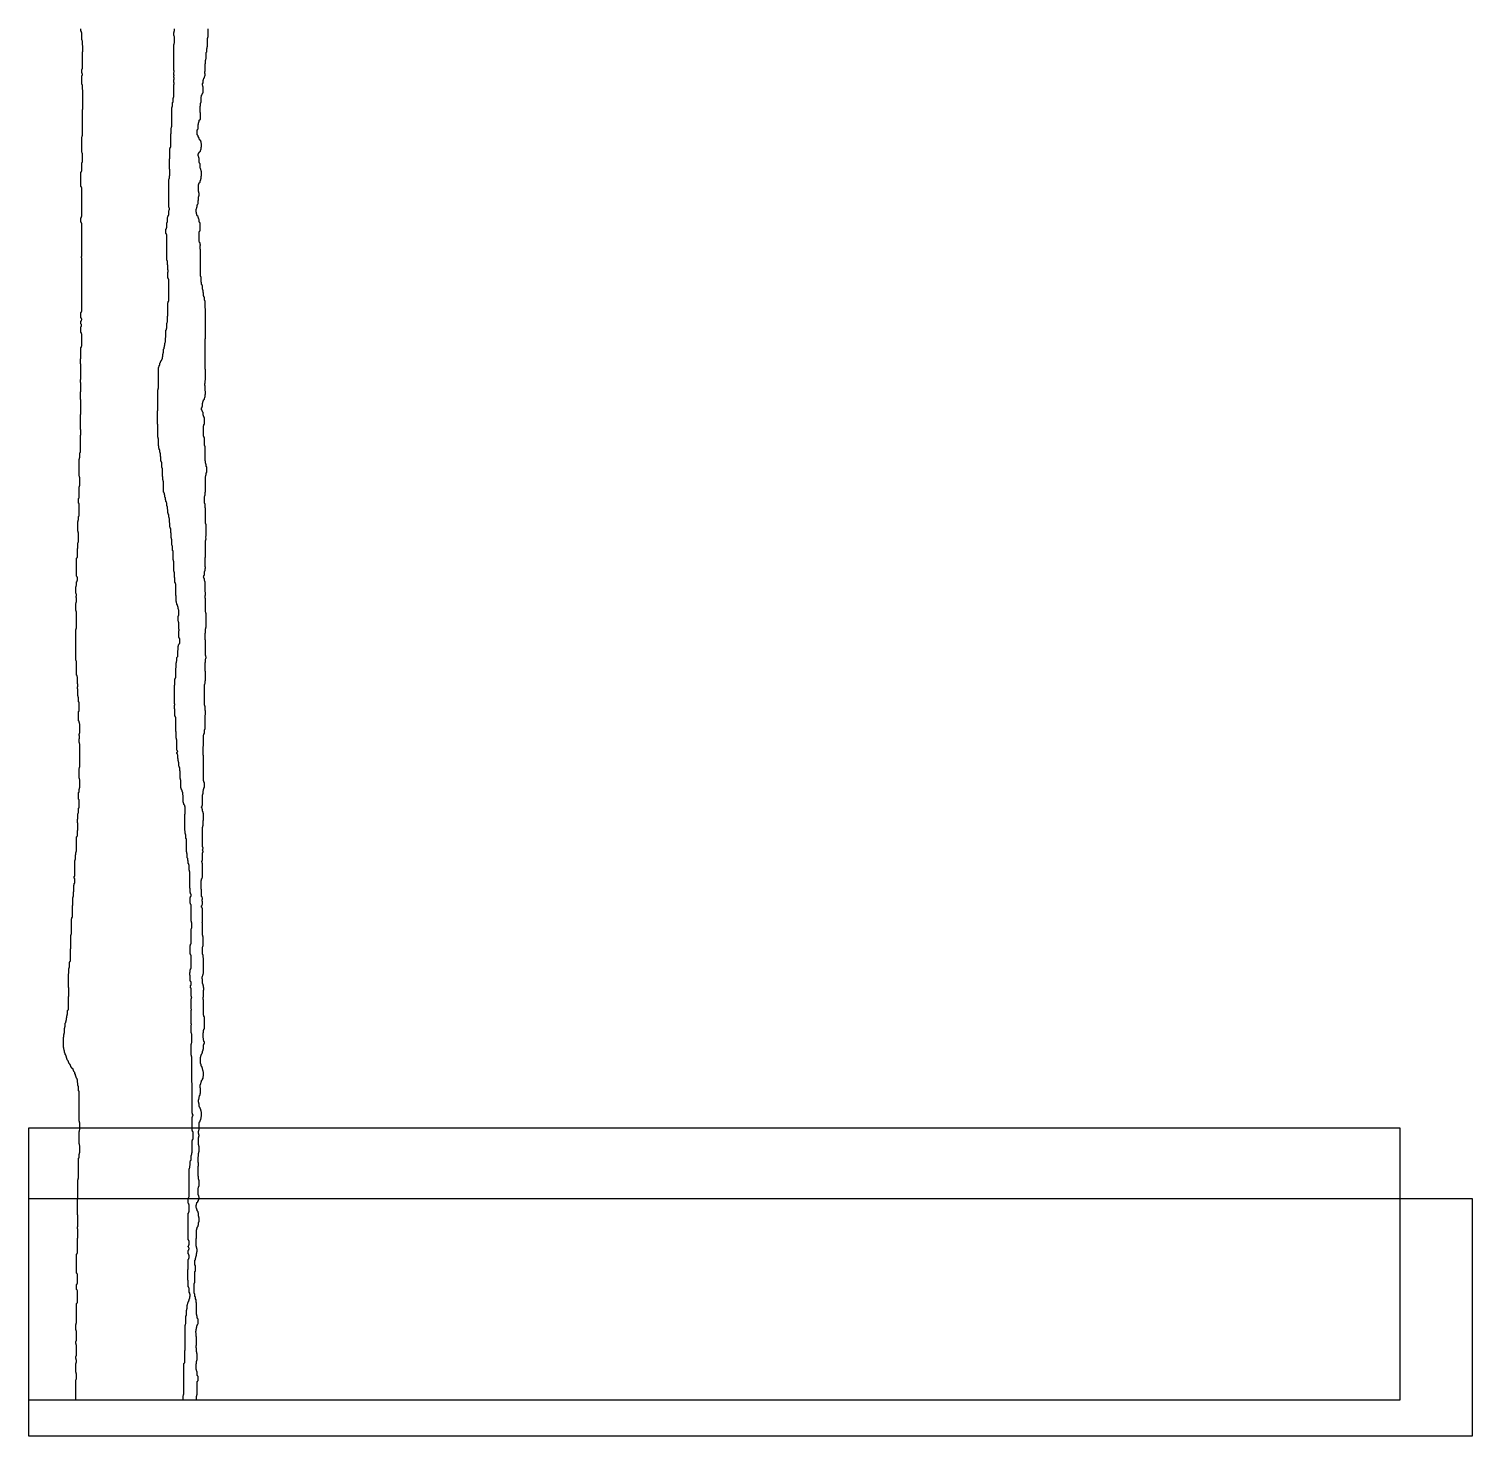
# Model space of a CAD drawing. Header units: metres. Extents: x -303 to 3381, y -92 to 3499.
import ezdxf

# ---------------------------------------------------------------- set-up
doc = ezdxf.new("R2010")
doc.units = ezdxf.units.M
for name, color, linetype in [('Curve_Exist', 63, 'Continuous'), ('CuttingCurve_A', 10, 'Continuous'), ('CuttingCurve_B', 30, 'Continuous')]:
    doc.layers.add(name, color=color, linetype=linetype)
picture_1 = doc.add_image_def('image1.jpg', size_in_pixel=(3684.210526, 606))
picture_2 = doc.add_image_def('image2.png', size_in_pixel=(3500, 695))

msp = doc.modelspace()

# ---------------------------------------------------------------- linework, layer by layer
at = {"layer": 'Curve_Exist'}
for points in [[(-183, 0), (-183, 51), (-182, 52), (-182, 53), (-181, 54), (-181, 67), (-182, 68), (-182, 70), (-183, 71), (-183, 93), (-182, 94), (-182, 96), (-181, 97), (-181, 102), (-182, 103), (-182, 105), (-183, 106), (-183, 111), (-182, 112), (-182, 113), (-181, 114), (-181, 140), (-182, 141), (-182, 143), (-183, 144), (-183, 149), (-182, 150), (-182, 151), (-181, 152), (-181, 176), (-182, 177), (-182, 178), (-183, 179), (-183, 193), (-182, 194), (-182, 196), (-181, 197), (-181, 246), (-180, 247), (-180, 248), (-179, 249), (-179, 279), (-180, 280), (-180, 281), (-181, 282), (-181, 295), (-180, 296), (-180, 297), (-179, 298), (-179, 321), (-180, 322), (-180, 323), (-181, 324), (-181, 372), (-180, 373), (-180, 375), (-179, 376), (-179, 413), (-178, 414), (-178, 436), (-179, 437), (-179, 442), (-178, 443), (-178, 472), (-179, 473), (-179, 513), (-178, 514), (-178, 562), (-177, 563), (-177, 565), (-176, 566), (-176, 617), (-175, 618), (-175, 627), (-174, 628), (-174, 631), (-173, 632), (-173, 649), (-174, 650), (-174, 653), (-175, 654), (-175, 685), (-174, 686), (-174, 689), (-173, 690), (-173, 707), (-174, 708), (-174, 711), (-175, 712), (-175, 788), (-176, 789), (-176, 800), (-177, 801), (-177, 802), (-178, 803), (-178, 809), (-179, 810), (-179, 817), (-180, 818), (-180, 820), (-181, 821), (-181, 822), (-182, 823), (-182, 825), (-183, 826), (-183, 827), (-184, 828), (-184, 831), (-186, 833), (-186, 836), (-188, 838), (-188, 839), (-189, 840), (-189, 842), (-190, 843), (-190, 844), (-193, 847), (-193, 848), (-196, 851), (-196, 852), (-197, 853), (-197, 855), (-198, 856), (-198, 857), (-201, 860), (-201, 861), (-202, 862), (-202, 864), (-203, 865), (-203, 866), (-205, 868), (-205, 870), (-206, 871), (-206, 872), (-207, 873), (-207, 876), (-208, 877), (-208, 878), (-209, 879), (-209, 881), (-210, 882), (-210, 884), (-211, 885), (-211, 886), (-212, 887), (-212, 891), (-213, 892), (-213, 894), (-214, 895), (-214, 899), (-215, 900), (-215, 926), (-214, 927), (-214, 933), (-213, 934), (-213, 936), (-212, 937), (-212, 949), (-211, 950), (-211, 952), (-210, 953), (-210, 962), (-209, 963), (-209, 966), (-208, 967), (-208, 969), (-207, 970), (-207, 975), (-206, 976), (-206, 980), (-205, 981), (-205, 984), (-204, 985), (-204, 994), (-203, 995), (-203, 996), (-202, 997), (-202, 1030), (-201, 1031), (-201, 1052), (-202, 1053), (-202, 1088), (-201, 1089), (-201, 1101), (-200, 1102), (-200, 1104), (-199, 1105), (-199, 1117), (-198, 1118), (-198, 1119), (-197, 1120), (-197, 1151), (-196, 1152), (-196, 1186), (-195, 1187), (-195, 1189), (-194, 1190), (-194, 1228), (-193, 1229), (-193, 1231), (-192, 1232), (-192, 1262), (-191, 1263), (-191, 1282), (-190, 1283), (-190, 1285), (-189, 1286), (-189, 1297), (-188, 1298), (-188, 1314), (-187, 1315), (-187, 1318), (-186, 1319), (-186, 1331), (-187, 1332), (-187, 1336), (-186, 1337), (-186, 1377), (-185, 1378), (-185, 1379), (-184, 1380), (-184, 1391), (-183, 1392), (-183, 1397), (-182, 1398), (-182, 1400), (-181, 1401), (-181, 1437), (-180, 1438), (-180, 1439), (-179, 1440), (-179, 1453), (-178, 1454), (-178, 1472), (-179, 1473), (-179, 1482), (-178, 1483), (-178, 1496), (-177, 1497), (-177, 1498), (-176, 1499), (-176, 1510), (-175, 1511), (-175, 1532), (-176, 1533), (-176, 1550), (-175, 1551), (-175, 1559), (-174, 1560), (-174, 1562), (-173, 1563), (-173, 1583), (-174, 1584), (-174, 1586), (-175, 1587), (-175, 1612), (-174, 1613), (-174, 1615), (-173, 1616), (-173, 1674), (-174, 1675), (-174, 1677), (-175, 1678), (-175, 1687), (-174, 1688), (-174, 1695), (-175, 1696), (-175, 1699), (-174, 1700), (-174, 1702), (-173, 1703), (-173, 1725), (-174, 1726), (-174, 1728), (-175, 1729), (-175, 1732), (-176, 1733), (-176, 1757), (-175, 1758), (-175, 1781), (-176, 1782), (-176, 1793), (-177, 1794), (-177, 1796), (-178, 1797), (-178, 1814), (-179, 1815), (-179, 1820), (-178, 1821), (-178, 1827), (-179, 1828), (-179, 1845), (-180, 1846), (-180, 1849), (-181, 1850), (-181, 1885), (-182, 1886), (-182, 1887), (-183, 1888), (-183, 1966), (-182, 1967), (-182, 1969), (-181, 1970), (-181, 2011), (-182, 2012), (-182, 2014), (-183, 2015), (-183, 2033), (-182, 2034), (-182, 2036), (-181, 2037), (-181, 2047), (-182, 2048), (-182, 2051), (-181, 2052), (-181, 2056), (-182, 2057), (-182, 2058), (-183, 2059), (-183, 2075), (-182, 2076), (-182, 2078), (-181, 2079), (-181, 2088), (-180, 2089), (-180, 2091), (-179, 2092), (-179, 2099), (-180, 2100), (-180, 2101), (-181, 2102), (-181, 2148), (-180, 2149), (-180, 2150), (-179, 2151), (-179, 2173), (-178, 2174), (-178, 2187), (-177, 2188), (-177, 2189), (-176, 2190), (-176, 2213), (-177, 2214), (-177, 2216), (-178, 2217), (-178, 2242), (-177, 2243), (-177, 2245), (-176, 2246), (-176, 2255), (-175, 2256), (-175, 2288), (-176, 2289), (-176, 2301), (-175, 2302), (-175, 2330), (-174, 2331), (-174, 2333), (-173, 2334), (-173, 2354), (-174, 2355), (-174, 2357), (-175, 2358), (-175, 2401), (-174, 2402), (-174, 2404), (-173, 2405), (-173, 2417), (-171, 2419), (-171, 2462), (-170, 2463), (-170, 2476), (-171, 2477), (-171, 2515), (-170, 2516), (-170, 2552), (-171, 2553), (-171, 2573), (-170, 2574), (-170, 2596), (-171, 2597), (-171, 2604), (-170, 2605), (-170, 2643), (-171, 2644), (-171, 2657), (-170, 2658), (-170, 2686), (-169, 2687), (-169, 2689), (-168, 2690), (-168, 2720), (-169, 2721), (-169, 2723), (-170, 2724), (-170, 2739), (-169, 2740), (-169, 2745), (-170, 2746), (-170, 2753), (-169, 2754), (-169, 2756), (-168, 2757), (-168, 2758), (-169, 2759), (-169, 2761), (-170, 2762), (-170, 2775), (-169, 2776), (-169, 2778), (-168, 2779), (-168, 2914), (-169, 2915), (-169, 2918), (-168, 2919), (-168, 3002), (-169, 3003), (-169, 3005), (-170, 3006), (-170, 3017), (-169, 3018), (-169, 3020), (-168, 3021), (-168, 3093), (-169, 3094), (-169, 3096), (-170, 3097), (-170, 3133), (-169, 3134), (-169, 3136), (-168, 3137), (-168, 3157), (-167, 3158), (-167, 3159), (-166, 3160), (-166, 3181), (-167, 3182), (-167, 3183), (-168, 3184), (-168, 3223), (-167, 3224), (-167, 3226), (-166, 3227), (-166, 3293), (-165, 3294), (-165, 3343), (-166, 3344), (-166, 3355), (-167, 3356), (-167, 3357), (-168, 3358), (-168, 3379), (-167, 3380), (-167, 3381), (-166, 3382), (-166, 3383), (-167, 3384), (-167, 3386), (-168, 3387), (-168, 3395), (-167, 3396), (-167, 3397), (-166, 3398), (-166, 3440), (-165, 3441), (-165, 3456), (-166, 3457), (-166, 3468), (-167, 3469), (-167, 3470), (-168, 3471), (-168, 3489), (-169, 3490), (-169, 3492), (-170, 3493), (-170, 3499)], [(125, 0), (125, 10), (126, 11), (126, 13), (127, 14), (127, 47), (128, 48), (128, 49), (129, 50), (129, 60), (128, 61), (128, 62), (127, 63), (127, 72), (126, 73), (126, 74), (125, 75), (125, 77), (124, 78), (124, 92), (125, 93), (125, 99), (126, 100), (126, 102), (127, 103), (127, 118), (126, 119), (126, 122), (125, 123), (125, 132), (124, 133), (124, 139), (125, 140), (125, 161), (124, 162), (124, 171), (123, 172), (123, 176), (124, 177), (124, 181), (125, 182), (125, 185), (126, 186), (126, 189), (127, 190), (127, 192), (128, 193), (128, 194), (129, 195), (129, 206), (128, 207), (128, 208), (127, 209), (127, 214), (126, 215), (126, 217), (125, 218), (125, 248), (124, 249), (124, 256), (122, 258), (122, 263), (121, 264), (121, 270), (120, 271), (120, 272), (119, 273), (119, 297), (120, 298), (120, 299), (121, 300), (121, 328), (122, 329), (122, 343), (121, 344), (121, 357), (122, 358), (122, 362), (123, 363), (123, 365), (124, 366), (124, 368), (125, 369), (125, 374), (126, 375), (126, 378), (127, 379), (127, 385), (126, 386), (126, 388), (125, 389), (125, 392), (124, 393), (124, 412), (125, 413), (125, 434), (126, 435), (126, 438), (127, 439), (127, 441), (128, 442), (128, 443), (129, 444), (129, 446), (130, 447), (130, 453), (131, 454), (131, 455), (132, 456), (132, 465), (131, 466), (131, 468), (130, 469), (130, 477), (129, 478), (129, 480), (128, 481), (128, 482), (127, 483), (127, 485), (126, 486), (126, 488), (125, 489), (125, 490), (124, 491), (124, 497), (125, 498), (125, 501), (126, 502), (126, 504), (128, 506), (128, 507), (130, 509), (130, 511), (131, 512), (131, 513), (132, 514), (132, 518), (131, 519), (131, 521), (130, 522), (130, 523), (129, 524), (129, 541), (130, 542), (130, 544), (131, 545), (131, 546), (132, 547), (132, 560), (131, 561), (131, 563), (130, 564), (130, 570), (129, 571), (129, 597), (130, 598), (130, 605), (129, 606), (129, 621), (130, 622), (130, 630), (131, 631), (131, 633), (132, 634), (132, 647), (131, 648), (131, 650), (130, 651), (130, 670), (131, 671), (131, 673), (132, 674), (132, 676), (131, 677), (131, 679), (130, 680), (130, 686), (131, 687), (131, 689), (132, 690), (132, 708), (133, 709), (133, 710), (134, 711), (134, 713), (135, 714), (135, 715), (136, 716), (136, 718), (137, 719), (137, 723), (138, 724), (138, 735), (137, 736), (137, 738), (136, 739), (136, 741), (135, 742), (135, 743), (134, 744), (134, 746), (133, 747), (133, 748), (132, 749), (132, 756), (131, 757), (131, 759), (130, 760), (130, 766), (131, 767), (131, 769), (132, 770), (132, 774), (133, 775), (133, 777), (134, 778), (134, 782), (135, 783), (135, 796), (134, 797), (134, 804), (135, 805), (135, 806), (136, 807), (136, 809), (137, 810), (137, 812), (138, 813), (138, 815), (139, 816), (139, 817), (140, 818), (140, 819), (142, 821), (142, 826), (143, 827), (143, 837), (142, 838), (142, 840), (141, 841), (141, 843), (140, 844), (140, 847), (139, 848), (139, 850), (138, 851), (138, 852), (137, 853), (137, 856), (136, 857), (136, 858), (135, 859), (135, 875), (136, 876), (136, 878), (137, 879), (137, 881), (138, 882), (138, 883), (139, 884), (139, 886), (140, 887), (140, 890), (141, 891), (141, 892), (142, 893), (142, 895), (143, 896), (143, 906), (144, 907), (144, 909), (145, 910), (145, 914), (144, 915), (144, 917), (143, 918), (143, 923), (142, 924), (142, 937), (143, 938), (143, 944), (144, 945), (144, 946), (145, 947), (145, 978), (144, 979), (144, 981), (143, 982), (143, 1021), (142, 1022), (142, 1028), (143, 1029), (143, 1046), (144, 1047), (144, 1052), (143, 1053), (143, 1057), (142, 1058), (142, 1060), (141, 1061), (141, 1062), (140, 1063), (140, 1074), (139, 1075), (139, 1080), (140, 1081), (140, 1082), (141, 1083), (141, 1085), (142, 1086), (142, 1088), (143, 1089), (143, 1128), (142, 1129), (142, 1135), (141, 1136), (141, 1137), (140, 1138), (140, 1156), (141, 1157), (141, 1158), (142, 1159), (142, 1182), (141, 1183), (141, 1185), (140, 1186), (140, 1217), (139, 1218), (139, 1219), (140, 1220), (140, 1254), (139, 1255), (139, 1257), (138, 1258), (138, 1261), (139, 1262), (139, 1264), (140, 1265), (140, 1272), (139, 1273), (139, 1277), (140, 1278), (140, 1281), (139, 1282), (139, 1284), (138, 1285), (138, 1303), (137, 1304), (137, 1326), (138, 1327), (138, 1330), (139, 1331), (139, 1333), (140, 1334), (140, 1369), (139, 1370), (139, 1373), (138, 1374), (139, 1375), (139, 1377), (140, 1378), (140, 1396), (141, 1397), (141, 1398), (142, 1399), (142, 1400), (141, 1401), (141, 1402), (140, 1403), (140, 1404), (141, 1405), (141, 1407), (142, 1408), (142, 1409), (141, 1410), (141, 1411), (140, 1412), (140, 1462), (141, 1463), (141, 1465), (142, 1466), (142, 1479), (143, 1480), (143, 1497), (142, 1498), (142, 1500), (141, 1501), (141, 1502), (140, 1503), (140, 1507), (139, 1508), (139, 1511), (138, 1512), (138, 1514), (139, 1515), (139, 1517), (140, 1518), (140, 1544), (141, 1545), (141, 1547), (142, 1548), (142, 1555), (143, 1556), (143, 1559), (144, 1560), (144, 1562), (145, 1563), (145, 1576), (144, 1577), (144, 1579), (143, 1580), (143, 1645), (142, 1646), (142, 1668), (143, 1669), (143, 1697), (144, 1698), (144, 1700), (145, 1701), (145, 1710), (146, 1711), (146, 1712), (147, 1713), (147, 1748), (148, 1749), (148, 1759), (147, 1760), (147, 1770), (146, 1771), (146, 1772), (145, 1773), (145, 1826), (146, 1827), (146, 1828), (147, 1829), (147, 1835), (148, 1836), (148, 1859), (147, 1860), (147, 1882), (148, 1883), (148, 1891), (149, 1892), (149, 1893), (150, 1894), (150, 1896), (149, 1897), (149, 1899), (148, 1900), (148, 1939), (147, 1940), (147, 1957), (148, 1958), (148, 1968), (149, 1969), (149, 1971), (150, 1972), (150, 2007), (149, 2008), (149, 2010), (148, 2011), (148, 2045), (147, 2046), (147, 2053), (148, 2054), (148, 2061), (147, 2062), (147, 2088), (146, 2089), (146, 2090), (145, 2091), (145, 2096), (144, 2097), (144, 2099), (143, 2100), (143, 2101), (144, 2102), (144, 2104), (145, 2105), (145, 2114), (146, 2115), (146, 2116), (147, 2117), (147, 2122), (148, 2123), (148, 2125), (147, 2126), (147, 2150), (148, 2151), (148, 2193), (149, 2194), (149, 2196), (150, 2197), (150, 2198), (149, 2199), (149, 2201), (148, 2202), (149, 2203), (149, 2204), (150, 2205), (150, 2234), (149, 2235), (149, 2236), (148, 2237), (148, 2276), (147, 2277), (147, 2286), (146, 2287), (146, 2288), (145, 2289), (145, 2306), (146, 2307), (146, 2308), (147, 2309), (147, 2317), (148, 2318), (148, 2357), (149, 2358), (149, 2360), (150, 2361), (150, 2366), (151, 2367), (151, 2381), (150, 2382), (150, 2387), (149, 2388), (149, 2390), (148, 2391), (148, 2396), (147, 2397), (147, 2433), (146, 2434), (146, 2435), (145, 2436), (145, 2456), (144, 2457), (144, 2459), (143, 2460), (143, 2486), (144, 2487), (144, 2489), (145, 2490), (145, 2507), (144, 2508), (144, 2510), (143, 2511), (143, 2512), (142, 2513), (142, 2520), (140, 2522), (140, 2523), (139, 2524), (139, 2526), (138, 2527), (138, 2532), (139, 2533), (139, 2535), (140, 2536), (140, 2544), (141, 2545), (141, 2547), (142, 2548), (142, 2550), (143, 2551), (143, 2552), (145, 2554), (145, 2557), (146, 2558), (146, 2559), (147, 2560), (147, 2566), (148, 2567), (148, 2574), (147, 2575), (147, 2588), (146, 2589), (146, 2594), (147, 2595), (147, 2602), (148, 2603), (148, 2630), (147, 2631), (147, 2708), (148, 2709), (148, 2785), (147, 2786), (147, 2804), (146, 2805), (146, 2806), (145, 2807), (145, 2814), (144, 2815), (144, 2817), (143, 2818), (143, 2825), (142, 2826), (142, 2831), (141, 2832), (141, 2834), (140, 2835), (140, 2843), (139, 2844), (139, 2846), (138, 2847), (138, 2852), (137, 2853), (137, 2865), (136, 2866), (136, 2867), (135, 2868), (135, 2936), (134, 2937), (134, 2946), (135, 2947), (135, 2948), (134, 2949), (134, 2953), (133, 2954), (133, 2955), (132, 2956), (132, 2981), (133, 2982), (133, 2983), (134, 2984), (134, 3004), (133, 3005), (133, 3006), (132, 3007), (132, 3012), (131, 3013), (131, 3014), (130, 3015), (130, 3017), (129, 3018), (129, 3020), (127, 3022), (127, 3023), (126, 3024), (126, 3026), (125, 3027), (125, 3030), (124, 3031), (124, 3039), (125, 3040), (125, 3041), (126, 3042), (126, 3044), (127, 3045), (127, 3050), (128, 3051), (128, 3052), (129, 3053), (129, 3061), (130, 3062), (130, 3070), (131, 3071), (131, 3073), (132, 3074), (132, 3080), (131, 3081), (131, 3083), (130, 3084), (130, 3102), (131, 3103), (131, 3104), (132, 3105), (132, 3106), (134, 3108), (134, 3111), (135, 3112), (135, 3113), (136, 3114), (136, 3116), (137, 3117), (137, 3123), (138, 3124), (138, 3135), (137, 3136), (137, 3138), (136, 3139), (136, 3141), (135, 3142), (135, 3143), (134, 3144), (134, 3155), (133, 3156), (133, 3157), (132, 3158), (132, 3169), (131, 3170), (131, 3172), (130, 3173), (130, 3174), (129, 3175), (129, 3179), (130, 3180), (130, 3181), (133, 3184), (133, 3185), (135, 3187), (135, 3189), (136, 3190), (136, 3191), (137, 3192), (137, 3197), (138, 3198), (138, 3206), (137, 3207), (137, 3211), (136, 3212), (136, 3213), (133, 3216), (133, 3217), (132, 3218), (132, 3220), (131, 3221), (131, 3222), (129, 3224), (129, 3226), (128, 3227), (128, 3228), (127, 3229), (127, 3241), (128, 3242), (128, 3243), (129, 3244), (129, 3255), (130, 3256), (130, 3259), (131, 3260), (131, 3262), (132, 3263), (132, 3266), (135, 3269), (135, 3285), (134, 3286), (134, 3302), (135, 3303), (135, 3309), (136, 3310), (136, 3311), (137, 3312), (137, 3326), (138, 3327), (138, 3330), (139, 3331), (139, 3333), (141, 3335), (141, 3336), (142, 3337), (142, 3351), (141, 3352), (141, 3354), (140, 3355), (140, 3359), (142, 3361), (142, 3368), (143, 3369), (143, 3371), (144, 3372), (144, 3373), (145, 3374), (145, 3377), (146, 3378), (146, 3379), (147, 3380), (147, 3384), (146, 3385), (146, 3390), (147, 3391), (147, 3410), (148, 3411), (148, 3419), (149, 3420), (149, 3422), (150, 3423), (150, 3439), (151, 3440), (151, 3449), (152, 3450), (152, 3453), (153, 3454), (153, 3475), (154, 3476), (154, 3478), (155, 3479), (155, 3499)]]:
    msp.add_lwpolyline(points, dxfattribs=at)
at = {"layer": 'CuttingCurve_A'}
msp.add_lwpolyline([(-183, 0), (-183, 51), (-182, 52), (-182, 53), (-181, 54), (-181, 67), (-182, 68), (-182, 70), (-183, 71), (-183, 93), (-182, 94), (-182, 96), (-181, 97), (-181, 102), (-182, 103), (-182, 105), (-183, 106), (-183, 111), (-182, 112), (-182, 113), (-181, 114), (-181, 140), (-182, 141), (-182, 143), (-183, 144), (-183, 149), (-182, 150), (-182, 151), (-181, 152), (-181, 176), (-182, 177), (-182, 178), (-183, 179), (-183, 193), (-182, 194), (-182, 196), (-181, 197), (-181, 246), (-180, 247), (-180, 248), (-179, 249), (-179, 279), (-180, 280), (-180, 281), (-181, 282), (-181, 295), (-180, 296), (-180, 297), (-179, 298), (-179, 321), (-180, 322), (-180, 323), (-181, 324), (-181, 372), (-180, 373), (-180, 375), (-179, 376), (-179, 413), (-178, 414), (-178, 436), (-179, 437), (-179, 442), (-178, 443), (-178, 472), (-179, 473), (-179, 513), (-178, 514), (-178, 562), (-177, 563), (-177, 565), (-176, 566), (-176, 617), (-175, 618), (-175, 627), (-174, 628), (-174, 631), (-173, 632), (-173, 649), (-174, 650), (-174, 653), (-175, 654), (-175, 685), (-174, 686), (-174, 689), (-173, 690), (-173, 707), (-174, 708), (-174, 711), (-175, 712), (-175, 788), (-176, 789), (-176, 800), (-177, 801), (-177, 802), (-178, 803), (-178, 809), (-179, 810), (-179, 817), (-180, 818), (-180, 820), (-181, 821), (-181, 822), (-182, 823), (-182, 825), (-183, 826), (-183, 827), (-184, 828), (-184, 831), (-186, 833), (-186, 836), (-188, 838), (-188, 839), (-189, 840), (-189, 842), (-190, 843), (-190, 844), (-193, 847), (-193, 848), (-196, 851), (-196, 852), (-197, 853), (-197, 855), (-198, 856), (-198, 857), (-201, 860), (-201, 861), (-202, 862), (-202, 864), (-203, 865), (-203, 866), (-205, 868), (-205, 870), (-206, 871), (-206, 872), (-207, 873), (-207, 876), (-208, 877), (-208, 878), (-209, 879), (-209, 881), (-210, 882), (-210, 884), (-211, 885), (-211, 886), (-212, 887), (-212, 891), (-213, 892), (-213, 894), (-214, 895), (-214, 899), (-215, 900), (-215, 926), (-214, 927), (-214, 933), (-213, 934), (-213, 936), (-212, 937), (-212, 949), (-211, 950), (-211, 952), (-210, 953), (-210, 962), (-209, 963), (-209, 966), (-208, 967), (-208, 969), (-207, 970), (-207, 975), (-206, 976), (-206, 980), (-205, 981), (-205, 984), (-204, 985), (-204, 994), (-203, 995), (-203, 996), (-202, 997), (-202, 1030), (-201, 1031), (-201, 1052), (-202, 1053), (-202, 1088), (-201, 1089), (-201, 1101), (-200, 1102), (-200, 1104), (-199, 1105), (-199, 1117), (-198, 1118), (-198, 1119), (-197, 1120), (-197, 1151), (-196, 1152), (-196, 1186), (-195, 1187), (-195, 1189), (-194, 1190), (-194, 1228), (-193, 1229), (-193, 1231), (-192, 1232), (-192, 1262), (-191, 1263), (-191, 1282), (-190, 1283), (-190, 1285), (-189, 1286), (-189, 1297), (-188, 1298), (-188, 1314), (-187, 1315), (-187, 1318), (-186, 1319), (-186, 1331), (-187, 1332), (-187, 1336), (-186, 1337), (-186, 1377), (-185, 1378), (-185, 1379), (-184, 1380), (-184, 1391), (-183, 1392), (-183, 1397), (-182, 1398), (-182, 1400), (-181, 1401), (-181, 1437), (-180, 1438), (-180, 1439), (-179, 1440), (-179, 1453), (-178, 1454), (-178, 1472), (-179, 1473), (-179, 1482), (-178, 1483), (-178, 1496), (-177, 1497), (-177, 1498), (-176, 1499), (-176, 1510), (-175, 1511), (-175, 1532), (-176, 1533), (-176, 1550), (-175, 1551), (-175, 1559), (-174, 1560), (-174, 1562), (-173, 1563), (-173, 1583), (-174, 1584), (-174, 1586), (-175, 1587), (-175, 1612), (-174, 1613), (-174, 1615), (-173, 1616), (-173, 1674), (-174, 1675), (-174, 1677), (-175, 1678), (-175, 1687), (-174, 1688), (-174, 1695), (-175, 1696), (-175, 1699), (-174, 1700), (-174, 1702), (-173, 1703), (-173, 1725), (-174, 1726), (-174, 1728), (-175, 1729), (-175, 1732), (-176, 1733), (-176, 1757), (-175, 1758), (-175, 1781), (-176, 1782), (-176, 1793), (-177, 1794), (-177, 1796), (-178, 1797), (-178, 1814), (-179, 1815), (-179, 1820), (-178, 1821), (-178, 1827), (-179, 1828), (-179, 1845), (-180, 1846), (-180, 1849), (-181, 1850), (-181, 1885), (-182, 1886), (-182, 1887), (-183, 1888), (-183, 1966), (-182, 1967), (-182, 1969), (-181, 1970), (-181, 2011), (-182, 2012), (-182, 2014), (-183, 2015), (-183, 2033), (-182, 2034), (-182, 2036), (-181, 2037), (-181, 2047), (-182, 2048), (-182, 2051), (-181, 2052), (-181, 2056), (-182, 2057), (-182, 2058), (-183, 2059), (-183, 2075), (-182, 2076), (-182, 2078), (-181, 2079), (-181, 2088), (-180, 2089), (-180, 2091), (-179, 2092), (-179, 2099), (-180, 2100), (-180, 2101), (-181, 2102), (-181, 2148), (-180, 2149), (-180, 2150), (-179, 2151), (-179, 2173), (-178, 2174), (-178, 2187), (-177, 2188), (-177, 2189), (-176, 2190), (-176, 2213), (-177, 2214), (-177, 2216), (-178, 2217), (-178, 2242), (-177, 2243), (-177, 2245), (-176, 2246), (-176, 2255), (-175, 2256), (-175, 2288), (-176, 2289), (-176, 2301), (-175, 2302), (-175, 2330), (-174, 2331), (-174, 2333), (-173, 2334), (-173, 2354), (-174, 2355), (-174, 2357), (-175, 2358), (-175, 2401), (-174, 2402), (-174, 2404), (-173, 2405), (-173, 2417), (-171, 2419), (-171, 2462), (-170, 2463), (-170, 2476), (-171, 2477), (-171, 2515), (-170, 2516), (-170, 2552), (-171, 2553), (-171, 2573), (-170, 2574), (-170, 2596), (-171, 2597), (-171, 2604), (-170, 2605), (-170, 2643), (-171, 2644), (-171, 2657), (-170, 2658), (-170, 2686), (-169, 2687), (-169, 2689), (-168, 2690), (-168, 2720), (-169, 2721), (-169, 2723), (-170, 2724), (-170, 2739), (-169, 2740), (-169, 2745), (-170, 2746), (-170, 2753), (-169, 2754), (-169, 2756), (-168, 2757), (-168, 2758), (-169, 2759), (-169, 2761), (-170, 2762), (-170, 2775), (-169, 2776), (-169, 2778), (-168, 2779), (-168, 2914), (-169, 2915), (-169, 2918), (-168, 2919), (-168, 3002), (-169, 3003), (-169, 3005), (-170, 3006), (-170, 3017), (-169, 3018), (-169, 3020), (-168, 3021), (-168, 3093), (-169, 3094), (-169, 3096), (-170, 3097), (-170, 3133), (-169, 3134), (-169, 3136), (-168, 3137), (-168, 3157), (-167, 3158), (-167, 3159), (-166, 3160), (-166, 3181), (-167, 3182), (-167, 3183), (-168, 3184), (-168, 3223), (-167, 3224), (-167, 3226), (-166, 3227), (-166, 3293), (-165, 3294), (-165, 3343), (-166, 3344), (-166, 3355), (-167, 3356), (-167, 3357), (-168, 3358), (-168, 3379), (-167, 3380), (-167, 3381), (-166, 3382), (-166, 3383), (-167, 3384), (-167, 3386), (-168, 3387), (-168, 3395), (-167, 3396), (-167, 3397), (-166, 3398), (-166, 3440), (-165, 3441), (-165, 3456), (-166, 3457), (-166, 3468), (-167, 3469), (-167, 3470), (-168, 3471), (-168, 3489), (-169, 3490), (-169, 3492), (-170, 3493), (-170, 3499)], dxfattribs=at)
at = {"layer": 'CuttingCurve_B'}
msp.add_lwpolyline([(91, 0), (91, 11), (92, 12), (92, 14), (93, 15), (93, 93), (94, 94), (94, 95), (95, 96), (95, 126), (96, 127), (96, 191), (97, 192), (97, 194), (98, 195), (98, 215), (99, 216), (99, 229), (100, 230), (100, 233), (101, 234), (101, 242), (102, 243), (102, 245), (103, 246), (103, 248), (104, 249), (104, 251), (105, 252), (105, 254), (106, 255), (106, 257), (107, 258), (107, 259), (108, 260), (108, 264), (109, 265), (109, 269), (108, 270), (108, 273), (106, 275), (106, 285), (105, 286), (105, 288), (104, 289), (104, 305), (103, 306), (103, 333), (104, 334), (104, 359), (105, 360), (105, 362), (106, 363), (106, 369), (105, 370), (105, 372), (104, 373), (104, 382), (105, 383), (105, 385), (106, 386), (106, 387), (105, 388), (105, 390), (104, 391), (104, 393), (105, 394), (105, 396), (106, 397), (106, 405), (105, 406), (105, 408), (104, 409), (104, 477), (105, 478), (105, 480), (106, 481), (106, 498), (105, 499), (105, 501), (104, 502), (104, 515), (105, 516), (105, 518), (106, 519), (106, 590), (107, 591), (107, 592), (108, 593), (108, 598), (109, 599), (109, 609), (110, 610), (110, 611), (111, 612), (111, 624), (112, 625), (112, 626), (113, 627), (113, 631), (114, 632), (114, 662), (115, 663), (115, 665), (116, 666), (116, 684), (115, 685), (115, 687), (114, 688), (114, 722), (115, 723), (115, 725), (116, 726), (116, 728), (115, 729), (115, 731), (114, 732), (114, 809), (113, 810), (113, 876), (112, 877), (112, 879), (111, 880), (111, 908), (112, 909), (112, 911), (113, 912), (113, 934), (112, 935), (112, 936), (111, 937), (111, 957), (112, 958), (112, 959), (111, 960), (111, 995), (112, 996), (112, 997), (111, 998), (111, 1024), (112, 1025), (112, 1026), (113, 1027), (112, 1028), (112, 1030), (111, 1031), (111, 1051), (110, 1052), (110, 1054), (109, 1055), (110, 1056), (110, 1058), (111, 1059), (111, 1067), (110, 1068), (110, 1069), (109, 1070), (109, 1083), (108, 1084), (108, 1091), (109, 1092), (109, 1098), (110, 1099), (110, 1100), (111, 1101), (111, 1135), (110, 1136), (110, 1138), (109, 1139), (109, 1160), (110, 1161), (110, 1163), (111, 1164), (111, 1202), (112, 1203), (112, 1204), (113, 1205), (113, 1218), (112, 1219), (112, 1221), (111, 1222), (111, 1264), (110, 1265), (110, 1267), (109, 1268), (109, 1282), (110, 1283), (110, 1285), (111, 1286), (111, 1291), (110, 1292), (110, 1294), (109, 1295), (109, 1305), (108, 1306), (108, 1348), (107, 1349), (107, 1351), (106, 1352), (106, 1365), (105, 1366), (105, 1368), (104, 1369), (104, 1376), (103, 1377), (103, 1382), (101, 1384), (101, 1394), (100, 1395), (100, 1398), (99, 1399), (99, 1432), (98, 1433), (98, 1442), (97, 1443), (97, 1445), (96, 1446), (96, 1452), (95, 1453), (95, 1495), (96, 1496), (96, 1514), (95, 1515), (95, 1517), (94, 1518), (94, 1519), (93, 1520), (93, 1522), (92, 1523), (92, 1525), (91, 1526), (91, 1543), (90, 1544), (90, 1550), (89, 1551), (89, 1552), (88, 1553), (88, 1556), (87, 1557), (87, 1559), (86, 1560), (86, 1561), (85, 1562), (85, 1582), (84, 1583), (84, 1585), (83, 1586), (83, 1605), (82, 1606), (82, 1614), (81, 1615), (81, 1617), (80, 1618), (80, 1627), (79, 1628), (79, 1630), (78, 1631), (78, 1636), (77, 1637), (77, 1646), (76, 1647), (76, 1649), (75, 1650), (75, 1652), (76, 1653), (76, 1654), (77, 1655), (76, 1656), (76, 1657), (75, 1658), (75, 1685), (74, 1686), (74, 1688), (73, 1689), (73, 1705), (72, 1706), (72, 1742), (71, 1743), (71, 1744), (70, 1745), (70, 1763), (69, 1764), (69, 1773), (70, 1774), (70, 1776), (69, 1777), (69, 1824), (70, 1825), (70, 1840), (71, 1841), (71, 1843), (72, 1844), (72, 1868), (73, 1869), (73, 1881), (74, 1882), (74, 1885), (75, 1886), (75, 1895), (77, 1897), (77, 1913), (78, 1914), (78, 1924), (79, 1925), (79, 1927), (81, 1929), (81, 1930), (82, 1931), (82, 1943), (81, 1944), (81, 1945), (80, 1946), (80, 1963), (81, 1964), (81, 1966), (80, 1967), (80, 1984), (79, 1985), (79, 1987), (78, 1988), (78, 2000), (79, 2001), (79, 2002), (80, 2003), (80, 2016), (79, 2017), (79, 2018), (78, 2019), (78, 2023), (77, 2024), (77, 2026), (76, 2027), (76, 2029), (75, 2030), (75, 2033), (74, 2034), (74, 2037), (73, 2038), (73, 2052), (72, 2053), (72, 2082), (71, 2083), (71, 2085), (70, 2086), (70, 2098), (69, 2099), (69, 2112), (68, 2113), (68, 2114), (67, 2115), (67, 2140), (66, 2141), (66, 2143), (65, 2144), (65, 2167), (64, 2168), (64, 2179), (63, 2180), (63, 2181), (62, 2182), (62, 2196), (61, 2197), (61, 2199), (60, 2200), (60, 2212), (59, 2213), (59, 2224), (58, 2225), (58, 2227), (57, 2228), (57, 2238), (56, 2239), (56, 2249), (55, 2250), (55, 2252), (54, 2253), (54, 2260), (53, 2261), (53, 2263), (52, 2264), (52, 2272), (51, 2273), (51, 2279), (50, 2280), (50, 2281), (49, 2282), (49, 2289), (48, 2290), (48, 2292), (47, 2293), (47, 2296), (46, 2297), (46, 2302), (44, 2304), (44, 2309), (43, 2310), (43, 2313), (42, 2314), (42, 2316), (41, 2317), (41, 2344), (40, 2345), (40, 2347), (39, 2348), (39, 2356), (38, 2357), (38, 2377), (37, 2378), (37, 2379), (36, 2380), (36, 2393), (35, 2394), (35, 2396), (34, 2397), (34, 2407), (33, 2408), (33, 2415), (32, 2416), (32, 2418), (31, 2419), (31, 2425), (30, 2426), (30, 2428), (29, 2429), (29, 2434), (28, 2435), (28, 2453), (27, 2454), (27, 2456), (26, 2457), (26, 2489), (25, 2490), (25, 2524), (26, 2525), (26, 2578), (27, 2579), (27, 2581), (28, 2582), (28, 2635), (29, 2636), (29, 2637), (30, 2638), (30, 2640), (31, 2641), (31, 2646), (33, 2648), (33, 2649), (34, 2650), (34, 2651), (35, 2652), (35, 2653), (36, 2654), (36, 2655), (37, 2656), (37, 2657), (38, 2658), (38, 2662), (39, 2663), (39, 2669), (40, 2670), (40, 2672), (41, 2673), (41, 2682), (42, 2683), (42, 2687), (43, 2688), (43, 2691), (44, 2692), (44, 2697), (45, 2698), (45, 2699), (46, 2700), (46, 2711), (47, 2712), (47, 2730), (48, 2731), (48, 2734), (49, 2735), (49, 2748), (50, 2749), (50, 2750), (51, 2751), (51, 2766), (52, 2767), (52, 2800), (53, 2801), (53, 2803), (54, 2804), (54, 2860), (53, 2861), (53, 2863), (52, 2864), (52, 2878), (53, 2879), (53, 2883), (52, 2884), (52, 2896), (51, 2897), (51, 2906), (50, 2907), (50, 2908), (49, 2909), (49, 2973), (48, 2974), (48, 2976), (47, 2977), (47, 2988), (48, 2989), (48, 2991), (49, 2992), (49, 3004), (50, 3005), (50, 3006), (51, 3007), (51, 3018), (52, 3019), (52, 3020), (53, 3021), (53, 3023), (54, 3024), (54, 3035), (55, 3036), (55, 3037), (56, 3038), (56, 3041), (55, 3042), (55, 3043), (54, 3044), (54, 3115), (55, 3116), (55, 3117), (56, 3118), (56, 3124), (57, 3125), (57, 3140), (56, 3141), (56, 3167), (57, 3168), (57, 3194), (58, 3195), (58, 3196), (59, 3197), (59, 3231), (60, 3232), (60, 3246), (61, 3247), (61, 3249), (62, 3250), (62, 3298), (63, 3299), (63, 3301), (64, 3302), (64, 3311), (65, 3312), (65, 3322), (66, 3323), (66, 3325), (67, 3326), (67, 3357), (68, 3358), (68, 3361), (67, 3362), (67, 3370), (68, 3371), (68, 3374), (67, 3375), (67, 3379), (68, 3380), (68, 3381), (67, 3382), (67, 3388), (68, 3389), (68, 3392), (67, 3393), (67, 3459), (68, 3460), (68, 3462), (69, 3463), (69, 3479), (68, 3480), (68, 3481), (67, 3482), (67, 3490), (68, 3491), (68, 3493), (69, 3494), (69, 3499)], dxfattribs=at)

# ---------------------------------------------------------------- pictures from other files: only their frames are drawn
image = msp.add_image(picture_2, insert=(-303, 0), size_in_units=(3500, 695))
image = msp.add_image(picture_1, insert=(-303, -92.1), size_in_units=(3684.2, 606))

doc.saveas('drawing.dxf')
